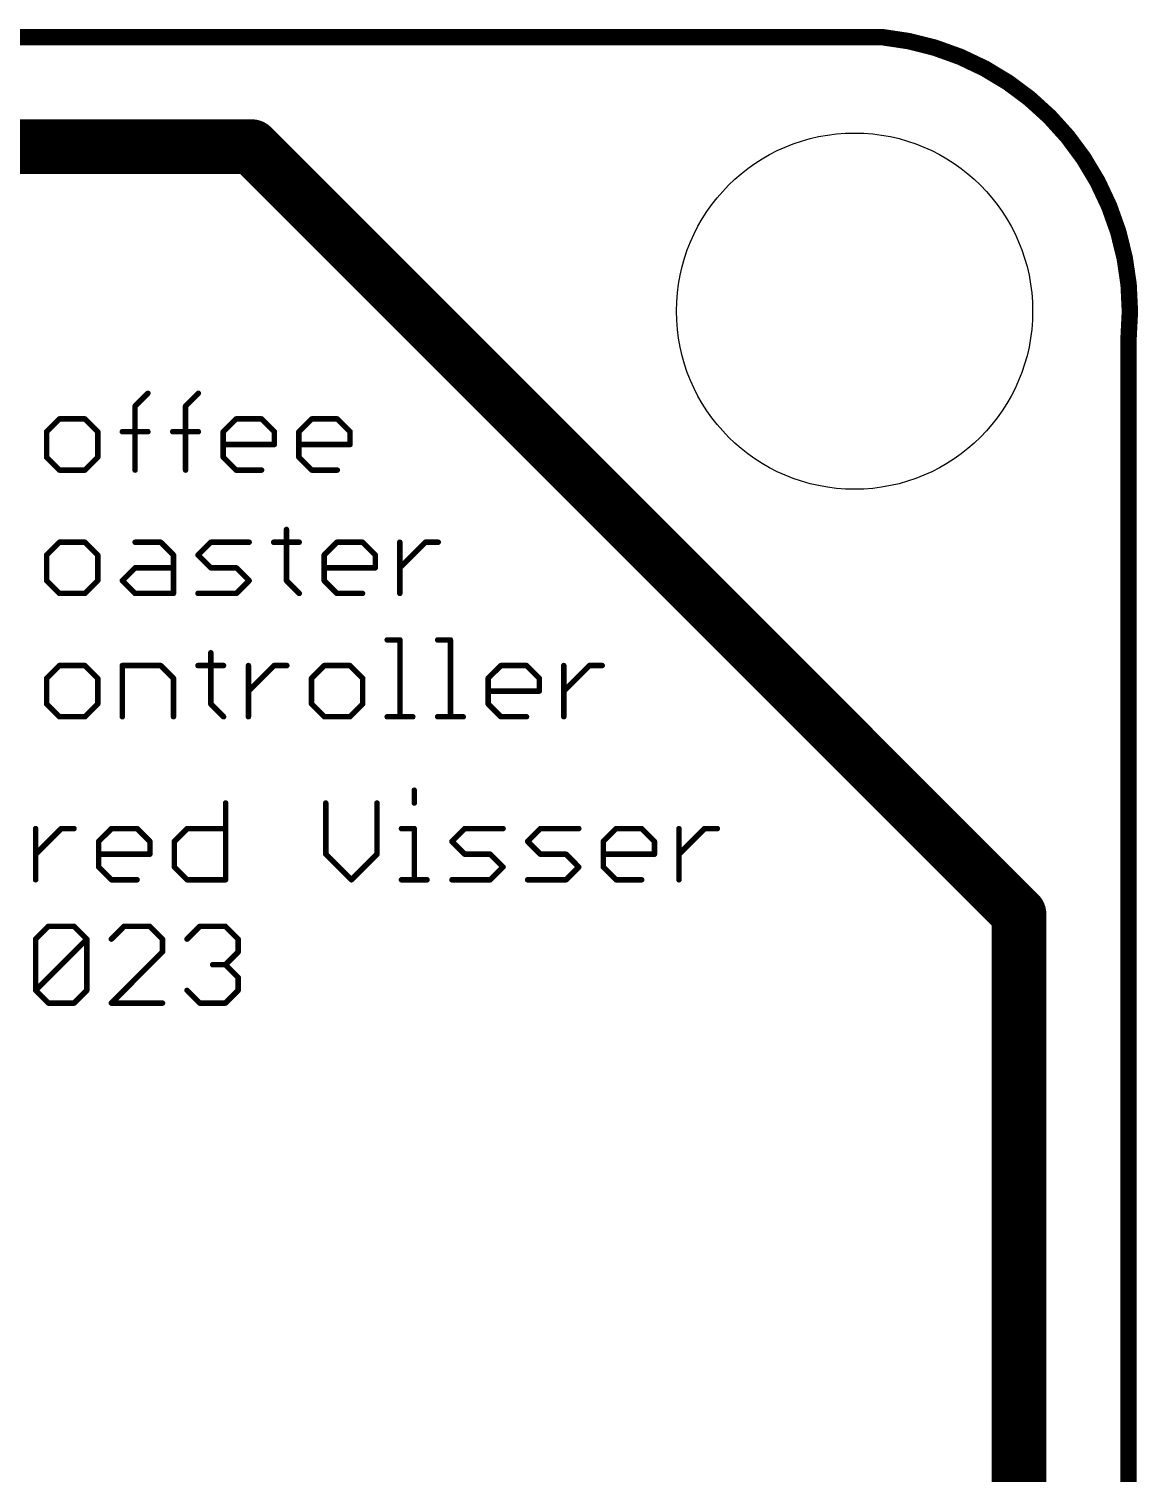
# Model space of a CAD drawing. Extents: x -0.1 to 89, y -0.1 to 64.8.
# Drawn here: x 78.71 to 88.99, y 51.46 to 64.85 of the extents above; entities that cross this region are included whole.
import ezdxf

# ---------------------------------------------------------------- set-up
doc = ezdxf.new("R2010")
doc.units = 0
for name, color, linetype in [('16', 175, 'CONTINUOUS'), ('20', 7, 'CONTINUOUS'), ('21', 253, 'CONTINUOUS')]:
    doc.layers.add(name, color=color, linetype=linetype)

msp = doc.modelspace()

# ---------------------------------------------------------------- linework, layer by layer
at = {"layer": '16', "const_width": 0.508}
for points in [[(7.366, 63.754), (80.772, 63.754)], [(80.772, 63.754), (87.884, 56.642)], [(87.884, 56.642), (87.884, 8.128)]]:
    msp.add_lwpolyline(points, dxfattribs=at)
at = {"layer": '16', "const_width": 0.254}
for points in [[(80.8618, 63.8438, 1), (80.6822, 63.6642)], [(80.772, 63.627, 1), (80.772, 63.881)], [(88.011, 56.642, 1), (87.757, 56.642)], [(87.7942, 56.5522, 1), (87.9738, 56.7318)]]:
    msp.add_lwpolyline(points, format="xyb", dxfattribs=at)
at = {"layer": '20', "const_width": 0.1524}
for points in [[(2.54, 64.77), (86.614, 64.77)], [(88.9, 61.976), (88.9, 3.048)]]:
    msp.add_lwpolyline(points, dxfattribs=at)
at = {"layer": '20'}
for points, const_width in [([(88.9, 61.976, 0.4142), (86.614, 64.77)], 0.1524), ([(86.6178, 64.8079, 1), (86.6102, 64.7321)], 0.0762), ([(86.614, 64.7319, 1), (86.614, 64.8081)], 0.0762), ([(88.9381, 61.976, 1), (88.8619, 61.976)], 0.0762), ([(88.8621, 61.9798, 1), (88.9379, 61.9722)], 0.0762)]:
    msp.add_lwpolyline(points, format="xyb", dxfattribs=dict(at, const_width=const_width))
msp.add_circle((86.36, 62.23), 1.651, dxfattribs=at)
at = {"layer": '21', "const_width": 0.0508}
for points in [[(79.6904, 61.35), (79.809, 61.4686)], [(80.1582, 61.35), (80.2768, 61.4686)], [(79.6904, 60.7568), (79.6904, 61.35)], [(80.1582, 60.7568), (80.1582, 61.35)], [(78.9888, 61.2313), (78.8701, 61.1127)], [(79.226, 61.2313), (78.9888, 61.2313)], [(79.3447, 61.1127), (79.226, 61.2313)], [(80.5073, 61.1127), (80.6259, 61.2313)], [(80.6259, 61.2313), (80.8632, 61.2313)], [(80.8632, 61.2313), (80.9818, 61.1127)], [(81.2089, 61.1127), (81.3276, 61.2313)], [(81.3276, 61.2313), (81.5648, 61.2313)], [(81.5648, 61.2313), (81.6835, 61.1127)], [(78.8701, 61.1127), (78.8701, 60.8754)], [(79.3447, 60.8754), (79.3447, 61.1127)], [(79.5718, 61.1127), (79.809, 61.1127)], [(80.0395, 61.1127), (80.2768, 61.1127)], [(80.5073, 60.8754), (80.5073, 61.1127)], [(80.9818, 61.1127), (80.9818, 60.9941)], [(81.2089, 60.8754), (81.2089, 61.1127)], [(81.6835, 61.1127), (81.6835, 60.9941)], [(80.9818, 60.9941), (80.5073, 60.9941)], [(81.6835, 60.9941), (81.2089, 60.9941)], [(78.8701, 60.8754), (78.9888, 60.7568)], [(78.9888, 60.7568), (79.226, 60.7568)], [(79.226, 60.7568), (79.3447, 60.8754)], [(80.6259, 60.7568), (80.5073, 60.8754)], [(80.8632, 60.7568), (80.6259, 60.7568)], [(81.3276, 60.7568), (81.2089, 60.8754)], [(81.5648, 60.7568), (81.3276, 60.7568)], [(78.9888, 60.0883), (78.8701, 59.9697)], [(79.226, 60.0883), (78.9888, 60.0883)], [(79.3447, 59.9697), (79.226, 60.0883)], [(79.6904, 60.0883), (79.9277, 60.0883)], [(79.9277, 60.0883), (80.0463, 59.9697)], [(80.2734, 59.9697), (80.392, 60.0883)], [(80.392, 60.0883), (80.748, 60.0883)], [(80.9751, 60.0883), (81.2123, 60.0883)], [(81.0937, 60.207), (81.0937, 59.7324)], [(81.4428, 59.9697), (81.5614, 60.0883)], [(81.5614, 60.0883), (81.7987, 60.0883)], [(81.7987, 60.0883), (81.9173, 59.9697)], [(82.1444, 59.6138), (82.1444, 60.0883)], [(82.1444, 59.8511), (82.3817, 60.0883)], [(82.3817, 60.0883), (82.5003, 60.0883)], [(78.8701, 59.9697), (78.8701, 59.7324)], [(79.3447, 59.7324), (79.3447, 59.9697)], [(80.0463, 59.9697), (80.0463, 59.6138)], [(80.392, 59.8511), (80.2734, 59.9697)], [(81.4428, 59.7324), (81.4428, 59.9697)], [(81.9173, 59.9697), (81.9173, 59.8511)], [(79.5718, 59.7324), (79.6904, 59.8511)], [(79.6904, 59.8511), (80.0463, 59.8511)], [(80.6293, 59.8511), (80.392, 59.8511)], [(80.748, 59.7324), (80.6293, 59.8511)], [(81.9173, 59.8511), (81.4428, 59.8511)], [(78.8701, 59.7324), (78.9888, 59.6138)], [(79.226, 59.6138), (79.3447, 59.7324)], [(79.6904, 59.6138), (79.5718, 59.7324)], [(80.6293, 59.6138), (80.748, 59.7324)], [(81.0937, 59.7324), (81.2123, 59.6138)], [(81.5614, 59.6138), (81.4428, 59.7324)], [(78.9888, 59.6138), (79.226, 59.6138)], [(80.0463, 59.6138), (79.6904, 59.6138)], [(80.2734, 59.6138), (80.6293, 59.6138)], [(81.7987, 59.6138), (81.5614, 59.6138)], [(82.0275, 59.1826), (82.1461, 59.1826)], [(82.1461, 59.1826), (82.1461, 58.4708)], [(82.4953, 59.1826), (82.6139, 59.1826)], [(82.6139, 59.1826), (82.6139, 58.4708)], [(80.392, 59.064), (80.392, 58.5894)], [(78.9888, 58.9453), (78.8701, 58.8267)], [(79.226, 58.9453), (78.9888, 58.9453)], [(79.3447, 58.8267), (79.226, 58.9453)], [(79.5718, 58.4708), (79.5718, 58.9453)], [(79.5718, 58.9453), (79.9277, 58.9453)], [(79.9277, 58.9453), (80.0463, 58.8267)], [(80.2734, 58.9453), (80.5107, 58.9453)], [(80.7412, 58.4708), (80.7412, 58.9453)], [(80.7412, 58.7081), (80.9784, 58.9453)], [(80.9784, 58.9453), (81.0971, 58.9453)], [(81.4445, 58.9453), (81.3259, 58.8267)], [(81.6818, 58.9453), (81.4445, 58.9453)], [(81.8004, 58.8267), (81.6818, 58.9453)], [(82.963, 58.8267), (83.0817, 58.9453)], [(83.0817, 58.9453), (83.3189, 58.9453)], [(83.3189, 58.9453), (83.4376, 58.8267)], [(83.6647, 58.4708), (83.6647, 58.9453)], [(83.6647, 58.7081), (83.9019, 58.9453)], [(83.9019, 58.9453), (84.0206, 58.9453)], [(78.8701, 58.8267), (78.8701, 58.5894)], [(79.3447, 58.5894), (79.3447, 58.8267)], [(80.0463, 58.8267), (80.0463, 58.4708)], [(81.3259, 58.8267), (81.3259, 58.5894)], [(81.8004, 58.5894), (81.8004, 58.8267)], [(82.963, 58.5894), (82.963, 58.8267)], [(83.4376, 58.8267), (83.4376, 58.7081)], [(83.4376, 58.7081), (82.963, 58.7081)], [(78.8701, 58.5894), (78.9888, 58.4708)], [(78.9888, 58.4708), (79.226, 58.4708)], [(79.226, 58.4708), (79.3447, 58.5894)], [(80.392, 58.5894), (80.5107, 58.4708)], [(81.3259, 58.5894), (81.4445, 58.4708)], [(81.4445, 58.4708), (81.6818, 58.4708)], [(81.6818, 58.4708), (81.8004, 58.5894)], [(82.0275, 58.4708), (82.2648, 58.4708)], [(82.4953, 58.4708), (82.7325, 58.4708)], [(83.0817, 58.4708), (82.963, 58.5894)], [(83.3189, 58.4708), (83.0817, 58.4708)], [(80.5294, 57.6713), (80.5294, 56.9595)], [(81.4581, 57.6713), (81.4581, 57.1968)], [(81.9327, 57.1968), (81.9327, 57.6713)], [(82.2784, 57.7899), (82.2784, 57.6713)], [(78.7685, 56.9595), (78.7685, 57.434)], [(78.7685, 57.1968), (79.0058, 57.434)], [(79.0058, 57.434), (79.1244, 57.434)], [(79.3532, 57.3154), (79.4719, 57.434)], [(79.4719, 57.434), (79.7091, 57.434)], [(79.7091, 57.434), (79.8278, 57.3154)], [(80.0549, 57.3154), (80.1735, 57.434)], [(80.1735, 57.434), (80.5294, 57.434)], [(82.1598, 57.434), (82.2784, 57.434)], [(82.2784, 57.434), (82.2784, 56.9595)], [(82.6275, 57.3154), (82.7462, 57.434)], [(82.7462, 57.434), (83.1021, 57.434)], [(83.3292, 57.3154), (83.4478, 57.434)], [(83.4478, 57.434), (83.8037, 57.434)], [(84.0308, 57.3154), (84.1495, 57.434)], [(84.1495, 57.434), (84.3867, 57.434)], [(84.3867, 57.434), (84.5054, 57.3154)], [(84.7325, 56.9595), (84.7325, 57.434)], [(84.7325, 57.1968), (84.9697, 57.434)], [(84.9697, 57.434), (85.0884, 57.434)], [(79.3532, 57.0781), (79.3532, 57.3154)], [(79.8278, 57.3154), (79.8278, 57.1968)], [(80.0549, 57.0781), (80.0549, 57.3154)], [(82.7462, 57.1968), (82.6275, 57.3154)], [(83.4478, 57.1968), (83.3292, 57.3154)], [(84.0308, 57.0781), (84.0308, 57.3154)], [(84.5054, 57.3154), (84.5054, 57.1968)], [(79.8278, 57.1968), (79.3532, 57.1968)], [(81.4581, 57.1968), (81.6954, 56.9595)], [(81.6954, 56.9595), (81.9327, 57.1968)], [(82.9834, 57.1968), (82.7462, 57.1968)], [(83.1021, 57.0781), (82.9834, 57.1968)], [(83.6851, 57.1968), (83.4478, 57.1968)], [(83.8037, 57.0781), (83.6851, 57.1968)], [(84.5054, 57.1968), (84.0308, 57.1968)], [(79.4719, 56.9595), (79.3532, 57.0781)], [(80.1735, 56.9595), (80.0549, 57.0781)], [(82.9834, 56.9595), (83.1021, 57.0781)], [(83.6851, 56.9595), (83.8037, 57.0781)], [(84.1495, 56.9595), (84.0308, 57.0781)], [(79.7091, 56.9595), (79.4719, 56.9595)], [(80.5294, 56.9595), (80.1735, 56.9595)], [(82.1598, 56.9595), (82.3971, 56.9595)], [(82.6275, 56.9595), (82.9834, 56.9595)], [(83.3292, 56.9595), (83.6851, 56.9595)], [(84.3867, 56.9595), (84.1495, 56.9595)], [(78.7685, 56.4097), (78.8872, 56.5283)], [(78.8872, 56.5283), (79.1244, 56.5283)], [(79.1244, 56.5283), (79.2431, 56.4097)], [(79.5888, 56.5283), (79.4702, 56.4097)], [(79.8261, 56.5283), (79.5888, 56.5283)], [(79.9447, 56.4097), (79.8261, 56.5283)], [(80.1718, 56.4097), (80.2904, 56.5283)], [(80.2904, 56.5283), (80.5277, 56.5283)], [(80.5277, 56.5283), (80.6463, 56.4097)], [(78.7685, 55.9351), (78.7685, 56.4097)], [(78.7685, 55.9351), (79.2431, 56.4097)], [(79.2431, 56.4097), (79.2431, 55.9351)], [(79.9447, 56.291), (79.9447, 56.4097)], [(80.6463, 56.4097), (80.6463, 56.291)], [(79.4702, 55.8165), (79.9447, 56.291)], [(80.6463, 56.291), (80.5277, 56.1724)], [(80.5277, 56.1724), (80.4091, 56.1724)], [(80.5277, 56.1724), (80.6463, 56.0538)], [(78.8872, 55.8165), (78.7685, 55.9351)], [(79.2431, 55.9351), (79.1244, 55.8165)], [(80.2904, 55.8165), (80.1718, 55.9351)], [(80.6463, 55.9351), (80.5277, 55.8165)], [(80.6463, 56.0538), (80.6463, 55.9351)], [(79.1244, 55.8165), (78.8872, 55.8165)], [(79.9447, 55.8165), (79.4702, 55.8165)], [(80.5277, 55.8165), (80.2904, 55.8165)]]:
    msp.add_lwpolyline(points, dxfattribs=at)
at = {"layer": '21', "const_width": 0.0254}
for points in [[(79.818, 61.4596, 1), (79.8001, 61.4776)], [(80.2858, 61.4596, 1), (80.2678, 61.4776)], [(79.7031, 61.35, 1), (79.6777, 61.35)], [(79.6814, 61.359, 1), (79.6994, 61.341)], [(80.1709, 61.35, 1), (80.1455, 61.35)], [(80.1492, 61.359, 1), (80.1671, 61.341)], [(78.9888, 61.244, 1), (78.9888, 61.2186)], [(78.9978, 61.2224, 1), (78.9798, 61.2403)], [(79.235, 61.2403, 1), (79.2171, 61.2224)], [(79.226, 61.2186, 1), (79.226, 61.244)], [(80.6259, 61.244, 1), (80.6259, 61.2186)], [(80.6349, 61.2224, 1), (80.6169, 61.2403)], [(80.8722, 61.2403, 1), (80.8542, 61.2224)], [(80.8632, 61.2186, 1), (80.8632, 61.244)], [(81.3276, 61.244, 1), (81.3276, 61.2186)], [(81.3365, 61.2224, 1), (81.3186, 61.2403)], [(81.5738, 61.2403, 1), (81.5559, 61.2224)], [(81.5648, 61.2186, 1), (81.5648, 61.244)], [(78.8828, 61.1127, 1), (78.8574, 61.1127)], [(78.8612, 61.1217, 1), (78.8791, 61.1037)], [(79.3574, 61.1127, 1), (79.332, 61.1127)], [(79.3357, 61.1037, 1), (79.3537, 61.1217)], [(79.5718, 61.1254, 1), (79.5718, 61.1)], [(79.809, 61.1, 1), (79.809, 61.1254)], [(80.0395, 61.1254, 1), (80.0395, 61.1)], [(80.2768, 61.1, 1), (80.2768, 61.1254)], [(80.52, 61.1127, 1), (80.4946, 61.1127)], [(80.4983, 61.1217, 1), (80.5163, 61.1037)], [(80.9945, 61.1127, 1), (80.9691, 61.1127)], [(80.9729, 61.1037, 1), (80.9908, 61.1217)], [(81.2216, 61.1127, 1), (81.1962, 61.1127)], [(81.2, 61.1217, 1), (81.2179, 61.1037)], [(81.6962, 61.1127, 1), (81.6708, 61.1127)], [(81.6745, 61.1037, 1), (81.6924, 61.1217)], [(80.5073, 61.0068, 1), (80.5073, 60.9814)], [(80.9691, 60.9941, 1), (80.9945, 60.9941)], [(80.9818, 60.9814, 1), (80.9818, 61.0068)], [(81.2089, 61.0068, 1), (81.2089, 60.9814)], [(81.6708, 60.9941, 1), (81.6962, 60.9941)], [(81.6835, 60.9814, 1), (81.6835, 61.0068)], [(78.8574, 60.8754, 1), (78.8828, 60.8754)], [(78.8791, 60.8844, 1), (78.8612, 60.8665)], [(78.9888, 60.7695, 1), (78.9888, 60.7441)], [(78.9798, 60.7478, 1), (78.9978, 60.7658)], [(79.2171, 60.7658, 1), (79.235, 60.7478)], [(79.226, 60.7441, 1), (79.226, 60.7695)], [(79.332, 60.8754, 1), (79.3574, 60.8754)], [(79.3537, 60.8665, 1), (79.3357, 60.8844)], [(80.5163, 60.8844, 1), (80.4983, 60.8665)], [(80.4946, 60.8754, 1), (80.52, 60.8754)], [(80.6259, 60.7695, 1), (80.6259, 60.7441)], [(80.6169, 60.7478, 1), (80.6349, 60.7658)], [(80.8632, 60.7441, 1), (80.8632, 60.7695)], [(81.1962, 60.8754, 1), (81.2216, 60.8754)], [(81.2179, 60.8844, 1), (81.2, 60.8665)], [(81.3276, 60.7695, 1), (81.3276, 60.7441)], [(81.3186, 60.7478, 1), (81.3365, 60.7658)], [(81.5648, 60.7441, 1), (81.5648, 60.7695)], [(79.6777, 60.7568, 1), (79.7031, 60.7568)], [(80.1455, 60.7568, 1), (80.1709, 60.7568)], [(78.9888, 60.101, 1), (78.9888, 60.0756)], [(78.9978, 60.0794, 1), (78.9798, 60.0973)], [(79.235, 60.0973, 1), (79.2171, 60.0794)], [(79.226, 60.0756, 1), (79.226, 60.101)], [(79.6904, 60.101, 1), (79.6904, 60.0756)], [(79.9367, 60.0973, 1), (79.9187, 60.0794)], [(79.9277, 60.0756, 1), (79.9277, 60.101)], [(80.392, 60.101, 1), (80.392, 60.0756)], [(80.401, 60.0794, 1), (80.3831, 60.0973)], [(80.748, 60.0756, 1), (80.748, 60.101)], [(80.9751, 60.101, 1), (80.9751, 60.0756)], [(81.1064, 60.207, 1), (81.081, 60.207)], [(81.2123, 60.0756, 1), (81.2123, 60.101)], [(81.5614, 60.101, 1), (81.5614, 60.0756)], [(81.5704, 60.0794, 1), (81.5525, 60.0973)], [(81.8077, 60.0973, 1), (81.7897, 60.0794)], [(81.7987, 60.0756, 1), (81.7987, 60.101)], [(82.1571, 60.0883, 1), (82.1317, 60.0883)], [(82.3817, 60.101, 1), (82.3817, 60.0756)], [(82.3907, 60.0794, 1), (82.3727, 60.0973)], [(82.5003, 60.0756, 1), (82.5003, 60.101)], [(78.8828, 59.9697, 1), (78.8574, 59.9697)], [(78.8612, 59.9787, 1), (78.8791, 59.9607)], [(79.3574, 59.9697, 1), (79.332, 59.9697)], [(79.3357, 59.9607, 1), (79.3537, 59.9787)], [(80.059, 59.9697, 1), (80.0336, 59.9697)], [(80.0373, 59.9607, 1), (80.0553, 59.9787)], [(80.2824, 59.9787, 1), (80.2644, 59.9607)], [(80.2644, 59.9787, 1), (80.2824, 59.9607)], [(81.4555, 59.9697, 1), (81.4301, 59.9697)], [(81.4338, 59.9787, 1), (81.4518, 59.9607)], [(81.93, 59.9697, 1), (81.9046, 59.9697)], [(81.9084, 59.9607, 1), (81.9263, 59.9787)], [(79.6904, 59.8638, 1), (79.6904, 59.8384)], [(79.6994, 59.8421, 1), (79.6814, 59.86)], [(80.0463, 59.8384, 1), (80.0463, 59.8638)], [(80.392, 59.8638, 1), (80.392, 59.8384)], [(80.3831, 59.8421, 1), (80.401, 59.86)], [(80.6383, 59.86, 1), (80.6203, 59.8421)], [(80.6293, 59.8384, 1), (80.6293, 59.8638)], [(81.4428, 59.8638, 1), (81.4428, 59.8384)], [(81.9046, 59.8511, 1), (81.93, 59.8511)], [(81.9173, 59.8384, 1), (81.9173, 59.8638)], [(82.1355, 59.86, 1), (82.1534, 59.8421)], [(78.8574, 59.7324, 1), (78.8828, 59.7324)], [(78.8791, 59.7414, 1), (78.8612, 59.7235)], [(79.332, 59.7324, 1), (79.3574, 59.7324)], [(79.3537, 59.7235, 1), (79.3357, 59.7414)], [(79.5808, 59.7414, 1), (79.5628, 59.7235)], [(79.5628, 59.7414, 1), (79.5808, 59.7235)], [(80.7569, 59.7235, 1), (80.739, 59.7414)], [(80.739, 59.7235, 1), (80.7569, 59.7414)], [(81.1027, 59.7414, 1), (81.0847, 59.7235)], [(81.081, 59.7324, 1), (81.1064, 59.7324)], [(81.4518, 59.7414, 1), (81.4338, 59.7235)], [(81.4301, 59.7324, 1), (81.4555, 59.7324)], [(78.9888, 59.6265, 1), (78.9888, 59.6011)], [(78.9798, 59.6048, 1), (78.9978, 59.6228)], [(79.2171, 59.6228, 1), (79.235, 59.6048)], [(79.226, 59.6011, 1), (79.226, 59.6265)], [(79.6904, 59.6265, 1), (79.6904, 59.6011)], [(79.6814, 59.6048, 1), (79.6994, 59.6228)], [(80.0336, 59.6138, 1), (80.059, 59.6138)], [(80.0463, 59.6011, 1), (80.0463, 59.6265)], [(80.2734, 59.6265, 1), (80.2734, 59.6011)], [(80.6203, 59.6228, 1), (80.6383, 59.6048)], [(80.6293, 59.6011, 1), (80.6293, 59.6265)], [(81.2033, 59.6048, 1), (81.2213, 59.6228)], [(81.5614, 59.6265, 1), (81.5614, 59.6011)], [(81.5525, 59.6048, 1), (81.5704, 59.6228)], [(81.7987, 59.6011, 1), (81.7987, 59.6265)], [(82.1317, 59.6138, 1), (82.1571, 59.6138)], [(82.0275, 59.1953, 1), (82.0275, 59.1699)], [(82.1588, 59.1826, 1), (82.1334, 59.1826)], [(82.1461, 59.1699, 1), (82.1461, 59.1953)], [(82.4953, 59.1953, 1), (82.4953, 59.1699)], [(82.6266, 59.1826, 1), (82.6012, 59.1826)], [(82.6139, 59.1699, 1), (82.6139, 59.1953)], [(80.4047, 59.064, 1), (80.3793, 59.064)], [(78.9888, 58.958, 1), (78.9888, 58.9326)], [(78.9978, 58.9364, 1), (78.9798, 58.9543)], [(79.235, 58.9543, 1), (79.2171, 58.9364)], [(79.226, 58.9326, 1), (79.226, 58.958)], [(79.5845, 58.9453, 1), (79.5591, 58.9453)], [(79.5718, 58.958, 1), (79.5718, 58.9326)], [(79.9367, 58.9543, 1), (79.9187, 58.9364)], [(79.9277, 58.9326, 1), (79.9277, 58.958)], [(80.2734, 58.958, 1), (80.2734, 58.9326)], [(80.5107, 58.9326, 1), (80.5107, 58.958)], [(80.7539, 58.9453, 1), (80.7285, 58.9453)], [(80.9784, 58.958, 1), (80.9784, 58.9326)], [(80.9874, 58.9364, 1), (80.9695, 58.9543)], [(81.0971, 58.9326, 1), (81.0971, 58.958)], [(81.4445, 58.958, 1), (81.4445, 58.9326)], [(81.4535, 58.9364, 1), (81.4355, 58.9543)], [(81.6908, 58.9543, 1), (81.6728, 58.9364)], [(81.6818, 58.9326, 1), (81.6818, 58.958)], [(83.0817, 58.958, 1), (83.0817, 58.9326)], [(83.0906, 58.9364, 1), (83.0727, 58.9543)], [(83.3279, 58.9543, 1), (83.3099, 58.9364)], [(83.3189, 58.9326, 1), (83.3189, 58.958)], [(83.6774, 58.9453, 1), (83.652, 58.9453)], [(83.9019, 58.958, 1), (83.9019, 58.9326)], [(83.9109, 58.9364, 1), (83.893, 58.9543)], [(84.0206, 58.9326, 1), (84.0206, 58.958)], [(78.8828, 58.8267, 1), (78.8574, 58.8267)], [(78.8612, 58.8357, 1), (78.8791, 58.8177)], [(79.3574, 58.8267, 1), (79.332, 58.8267)], [(79.3357, 58.8177, 1), (79.3537, 58.8357)], [(80.059, 58.8267, 1), (80.0336, 58.8267)], [(80.0373, 58.8177, 1), (80.0553, 58.8357)], [(81.3386, 58.8267, 1), (81.3132, 58.8267)], [(81.3169, 58.8357, 1), (81.3348, 58.8177)], [(81.8131, 58.8267, 1), (81.7877, 58.8267)], [(81.7914, 58.8177, 1), (81.8094, 58.8357)], [(82.9757, 58.8267, 1), (82.9503, 58.8267)], [(82.954, 58.8357, 1), (82.972, 58.8177)], [(83.4503, 58.8267, 1), (83.4249, 58.8267)], [(83.4286, 58.8177, 1), (83.4465, 58.8357)], [(80.7322, 58.717, 1), (80.7502, 58.6991)], [(82.963, 58.7208, 1), (82.963, 58.6954)], [(83.4249, 58.7081, 1), (83.4503, 58.7081)], [(83.4376, 58.6954, 1), (83.4376, 58.7208)], [(83.6557, 58.717, 1), (83.6736, 58.6991)], [(78.8574, 58.5894, 1), (78.8828, 58.5894)], [(78.8791, 58.5984, 1), (78.8612, 58.5805)], [(78.9888, 58.4835, 1), (78.9888, 58.4581)], [(79.226, 58.4581, 1), (79.226, 58.4835)], [(79.332, 58.5894, 1), (79.3574, 58.5894)], [(79.3537, 58.5805, 1), (79.3357, 58.5984)], [(80.3793, 58.5894, 1), (80.4047, 58.5894)], [(80.401, 58.5984, 1), (80.3831, 58.5805)], [(81.3348, 58.5984, 1), (81.3169, 58.5805)], [(81.3132, 58.5894, 1), (81.3386, 58.5894)], [(81.4445, 58.4835, 1), (81.4445, 58.4581)], [(81.6818, 58.4581, 1), (81.6818, 58.4835)], [(81.7877, 58.5894, 1), (81.8131, 58.5894)], [(81.8094, 58.5805, 1), (81.7914, 58.5984)], [(82.0275, 58.4835, 1), (82.0275, 58.4581)], [(82.2648, 58.4581, 1), (82.2648, 58.4835)], [(82.4953, 58.4835, 1), (82.4953, 58.4581)], [(82.7325, 58.4581, 1), (82.7325, 58.4835)], [(82.972, 58.5984, 1), (82.954, 58.5805)], [(82.9503, 58.5894, 1), (82.9757, 58.5894)], [(83.0817, 58.4835, 1), (83.0817, 58.4581)], [(83.3189, 58.4581, 1), (83.3189, 58.4835)], [(78.9798, 58.4618, 1), (78.9978, 58.4798)], [(79.2171, 58.4798, 1), (79.235, 58.4618)], [(79.5591, 58.4708, 1), (79.5845, 58.4708)], [(80.0336, 58.4708, 1), (80.059, 58.4708)], [(80.5017, 58.4618, 1), (80.5197, 58.4798)], [(80.7285, 58.4708, 1), (80.7539, 58.4708)], [(81.4355, 58.4618, 1), (81.4535, 58.4798)], [(81.6728, 58.4798, 1), (81.6908, 58.4618)], [(82.1334, 58.4708, 1), (82.1588, 58.4708)], [(82.6012, 58.4708, 1), (82.6266, 58.4708)], [(83.0727, 58.4618, 1), (83.0906, 58.4798)], [(83.652, 58.4708, 1), (83.6774, 58.4708)], [(80.5421, 57.6713, 1), (80.5167, 57.6713)], [(81.4708, 57.6713, 1), (81.4454, 57.6713)], [(81.9454, 57.6713, 1), (81.92, 57.6713)], [(82.2911, 57.7899, 1), (82.2657, 57.7899)], [(82.2657, 57.6713, 1), (82.2911, 57.6713)], [(78.7812, 57.434, 1), (78.7558, 57.434)], [(79.0058, 57.4467, 1), (79.0058, 57.4213)], [(79.0148, 57.4251, 1), (78.9968, 57.443)], [(79.1244, 57.4213, 1), (79.1244, 57.4467)], [(79.4719, 57.4467, 1), (79.4719, 57.4213)], [(79.4808, 57.4251, 1), (79.4629, 57.443)], [(79.7181, 57.443, 1), (79.7002, 57.4251)], [(79.7091, 57.4213, 1), (79.7091, 57.4467)], [(80.1735, 57.4467, 1), (80.1735, 57.4213)], [(80.1825, 57.4251, 1), (80.1645, 57.443)], [(80.5294, 57.4213, 1), (80.5294, 57.4467)], [(82.1598, 57.4467, 1), (82.1598, 57.4213)], [(82.2911, 57.434, 1), (82.2657, 57.434)], [(82.2784, 57.4213, 1), (82.2784, 57.4467)], [(82.7462, 57.4467, 1), (82.7462, 57.4213)], [(82.7552, 57.4251, 1), (82.7372, 57.443)], [(83.1021, 57.4213, 1), (83.1021, 57.4467)], [(83.4478, 57.4467, 1), (83.4478, 57.4213)], [(83.4568, 57.4251, 1), (83.4388, 57.443)], [(83.8037, 57.4213, 1), (83.8037, 57.4467)], [(84.1495, 57.4467, 1), (84.1495, 57.4213)], [(84.1584, 57.4251, 1), (84.1405, 57.443)], [(84.3957, 57.443, 1), (84.3777, 57.4251)], [(84.3867, 57.4213, 1), (84.3867, 57.4467)], [(84.7452, 57.434, 1), (84.7198, 57.434)], [(84.9697, 57.4467, 1), (84.9697, 57.4213)], [(84.9787, 57.4251, 1), (84.9607, 57.443)], [(85.0884, 57.4213, 1), (85.0884, 57.4467)], [(79.3659, 57.3154, 1), (79.3405, 57.3154)], [(79.3443, 57.3244, 1), (79.3622, 57.3064)], [(79.8405, 57.3154, 1), (79.8151, 57.3154)], [(79.8188, 57.3064, 1), (79.8368, 57.3244)], [(80.0676, 57.3154, 1), (80.0422, 57.3154)], [(80.0459, 57.3244, 1), (80.0639, 57.3064)], [(82.6365, 57.3244, 1), (82.6186, 57.3064)], [(82.6186, 57.3244, 1), (82.6365, 57.3064)], [(83.3382, 57.3244, 1), (83.3202, 57.3064)], [(83.3202, 57.3244, 1), (83.3382, 57.3064)], [(84.0435, 57.3154, 1), (84.0181, 57.3154)], [(84.0218, 57.3244, 1), (84.0398, 57.3064)], [(84.5181, 57.3154, 1), (84.4927, 57.3154)], [(84.4964, 57.3064, 1), (84.5143, 57.3244)], [(78.7596, 57.2057, 1), (78.7775, 57.1878)], [(79.3532, 57.2095, 1), (79.3532, 57.1841)], [(79.8151, 57.1968, 1), (79.8405, 57.1968)], [(79.8278, 57.1841, 1), (79.8278, 57.2095)], [(81.4454, 57.1968, 1), (81.4708, 57.1968)], [(81.4671, 57.2057, 1), (81.4492, 57.1878)], [(81.92, 57.1968, 1), (81.9454, 57.1968)], [(81.9417, 57.1878, 1), (81.9237, 57.2057)], [(82.7462, 57.2095, 1), (82.7462, 57.1841)], [(82.7372, 57.1878, 1), (82.7552, 57.2057)], [(82.9924, 57.2057, 1), (82.9745, 57.1878)], [(82.9834, 57.1841, 1), (82.9834, 57.2095)], [(83.4478, 57.2095, 1), (83.4478, 57.1841)], [(83.4388, 57.1878, 1), (83.4568, 57.2057)], [(83.6941, 57.2057, 1), (83.6761, 57.1878)], [(83.6851, 57.1841, 1), (83.6851, 57.2095)], [(84.0308, 57.2095, 1), (84.0308, 57.1841)], [(84.4927, 57.1968, 1), (84.5181, 57.1968)], [(84.5054, 57.1841, 1), (84.5054, 57.2095)], [(84.7235, 57.2057, 1), (84.7414, 57.1878)], [(79.3405, 57.0781, 1), (79.3659, 57.0781)], [(79.3622, 57.0871, 1), (79.3443, 57.0692)], [(80.0639, 57.0871, 1), (80.0459, 57.0692)], [(80.0422, 57.0781, 1), (80.0676, 57.0781)], [(83.1111, 57.0692, 1), (83.0931, 57.0871)], [(83.0931, 57.0692, 1), (83.1111, 57.0871)], [(83.8127, 57.0692, 1), (83.7947, 57.0871)], [(83.7947, 57.0692, 1), (83.8127, 57.0871)], [(84.0398, 57.0871, 1), (84.0218, 57.0692)], [(84.0181, 57.0781, 1), (84.0435, 57.0781)], [(78.7558, 56.9595, 1), (78.7812, 56.9595)], [(79.4719, 56.9722, 1), (79.4719, 56.9468)], [(79.4629, 56.9505, 1), (79.4808, 56.9685)], [(79.7091, 56.9468, 1), (79.7091, 56.9722)], [(80.1735, 56.9722, 1), (80.1735, 56.9468)], [(80.1645, 56.9505, 1), (80.1825, 56.9685)], [(80.5167, 56.9595, 1), (80.5421, 56.9595)], [(80.5294, 56.9468, 1), (80.5294, 56.9722)], [(81.6864, 56.9685, 1), (81.7044, 56.9505)], [(81.6864, 56.9505, 1), (81.7044, 56.9685)], [(82.1598, 56.9722, 1), (82.1598, 56.9468)], [(82.2657, 56.9595, 1), (82.2911, 56.9595)], [(82.3971, 56.9468, 1), (82.3971, 56.9722)], [(82.6275, 56.9722, 1), (82.6275, 56.9468)], [(82.9745, 56.9685, 1), (82.9924, 56.9505)], [(82.9834, 56.9468, 1), (82.9834, 56.9722)], [(83.3292, 56.9722, 1), (83.3292, 56.9468)], [(83.6761, 56.9685, 1), (83.6941, 56.9505)], [(83.6851, 56.9468, 1), (83.6851, 56.9722)], [(84.1495, 56.9722, 1), (84.1495, 56.9468)], [(84.1405, 56.9505, 1), (84.1584, 56.9685)], [(84.3867, 56.9468, 1), (84.3867, 56.9722)], [(84.7198, 56.9595, 1), (84.7452, 56.9595)], [(78.8872, 56.541, 1), (78.8872, 56.5156)], [(78.8962, 56.5193, 1), (78.8782, 56.5373)], [(79.1334, 56.5373, 1), (79.1155, 56.5193)], [(79.1244, 56.5156, 1), (79.1244, 56.541)], [(79.5888, 56.541, 1), (79.5888, 56.5156)], [(79.5978, 56.5193, 1), (79.5798, 56.5373)], [(79.8351, 56.5373, 1), (79.8171, 56.5193)], [(79.8261, 56.5156, 1), (79.8261, 56.541)], [(80.2904, 56.541, 1), (80.2904, 56.5156)], [(80.2994, 56.5193, 1), (80.2815, 56.5373)], [(80.5367, 56.5373, 1), (80.5187, 56.5193)], [(80.5277, 56.5156, 1), (80.5277, 56.541)], [(78.7812, 56.4097, 1), (78.7558, 56.4097)], [(78.7596, 56.4187, 1), (78.7775, 56.4007)], [(79.2558, 56.4097, 1), (79.2304, 56.4097)], [(79.2521, 56.4007, 1), (79.2341, 56.4187)], [(79.2341, 56.4007, 1), (79.2521, 56.4187)], [(79.4612, 56.4187, 1), (79.4792, 56.4007)], [(79.9574, 56.4097, 1), (79.932, 56.4097)], [(79.9357, 56.4007, 1), (79.9537, 56.4187)], [(80.1628, 56.4187, 1), (80.1808, 56.4007)], [(80.659, 56.4097, 1), (80.6337, 56.4097)], [(80.6374, 56.4007, 1), (80.6553, 56.4187)], [(79.932, 56.291, 1), (79.9574, 56.291)], [(79.9537, 56.2821, 1), (79.9357, 56.3)], [(80.6337, 56.291, 1), (80.659, 56.291)], [(80.6553, 56.2821, 1), (80.6374, 56.3)], [(80.4091, 56.1851, 1), (80.4091, 56.1597)], [(80.5367, 56.1814, 1), (80.5187, 56.1634)], [(80.5187, 56.1814, 1), (80.5367, 56.1634)], [(80.5277, 56.1597, 1), (80.5277, 56.1851)], [(78.7775, 55.9441, 1), (78.7596, 55.9262)], [(78.7596, 55.9441, 1), (78.7775, 55.9262)], [(79.2521, 55.9262, 1), (79.2341, 55.9441)], [(80.1808, 55.9441, 1), (80.1628, 55.9262)], [(80.659, 56.0538, 1), (80.6337, 56.0538)], [(80.6374, 56.0448, 1), (80.6553, 56.0627)], [(80.6553, 55.9262, 1), (80.6374, 55.9441)], [(78.7558, 55.9351, 1), (78.7812, 55.9351)], [(78.8872, 55.8292, 1), (78.8872, 55.8038)], [(78.8782, 55.8075, 1), (78.8962, 55.8255)], [(79.1155, 55.8255, 1), (79.1334, 55.8075)], [(79.1244, 55.8038, 1), (79.1244, 55.8292)], [(79.2304, 55.9351, 1), (79.2558, 55.9351)], [(79.4702, 55.8292, 1), (79.4702, 55.8038)], [(79.4612, 55.8255, 1), (79.4792, 55.8075)], [(79.9447, 55.8038, 1), (79.9447, 55.8292)], [(80.2904, 55.8292, 1), (80.2904, 55.8038)], [(80.2815, 55.8075, 1), (80.2994, 55.8255)], [(80.5187, 55.8255, 1), (80.5367, 55.8075)], [(80.5277, 55.8038, 1), (80.5277, 55.8292)], [(80.6337, 55.9351, 1), (80.659, 55.9351)]]:
    msp.add_lwpolyline(points, format="xyb", dxfattribs=at)

doc.saveas('drawing.dxf')
